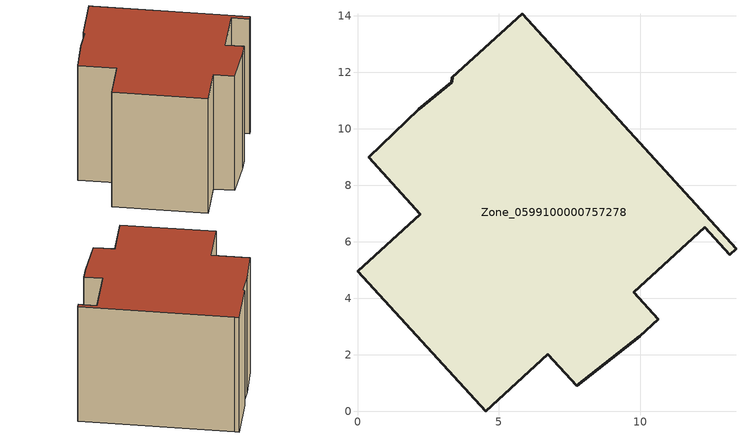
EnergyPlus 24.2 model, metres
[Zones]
Zone_0599100000757278
 floor ground (C_G): 2.22,6.98 0.39,8.99 2.17,10.7 3.33,11.64 3.35,11.82 5.83,14.07 6.03,13.85 13.39,5.75 13.17,5.54 12.28,6.51 9.77,4.22 10.65,3.25 9.99,2.66 7.76,0.9 6.74,2.02 4.53,0 0,4.96 z0
 wall outside (C_F): 0,4.96 4.53,0 6.74,2.02 7.76,0.9 9.99,2.66 10.65,3.25 9.77,4.22 12.28,6.51 13.17,5.54 13.39,5.75 6.03,13.85 5.83,14.07 3.35,11.82 3.33,11.64 2.17,10.7 0.39,8.99 2.22,6.98 0,4.96 z0:9.54
 roof outside (C_R): 0.39,8.99 2.22,6.98 0,4.96 4.53,0 6.74,2.02 7.76,0.9 9.99,2.66 10.65,3.25 9.77,4.22 12.28,6.51 13.17,5.54 13.39,5.75 6.03,13.85 5.83,14.07 3.35,11.82 3.33,11.64 2.17,10.7 z9.54
[BUILDING]
Pand.0599100000757278: North Axis=0; Terrain=City; Loads Convergence Tolerance Value=0.04; Temperature Convergence Tolerance Value=0.4; Solar Distribution=FullExterior; Maximum Number of Warmup Days=25; Minimum Number of Warmup Days=1
[Site:Location]
Rotterdam.The.Hague.AP_ZH_NLD Design_Conditions: Latitude=51.96; Longitude=4.45; Time Zone=1; Elevation=-4.5
[SITE:GROUNDTEMPERATURE:BUILDINGSURFACE]
18, 18, 18, 18, 18, 18, 18, 18, 18, 18, 18, 18
[MATERIAL] Thermal Absorptance=0.9; Solar Absorptance=0.7; Visible Absorptance=0.7
Name | Roughness | Thickness | Conductivity | Density | Specific Heat
G.TC.2006-2014 | MediumSmooth | 0.15 | 0.06 | 540 | 1210
F.TC.2006-2014 | Rough | 0.3 | 0.12 | 1920 | 840
R.TC.2006-2014 | MediumRough | 0.2 | 0.08 | 1500 | 1000
[CONSTRUCTION]
C_G: G.TC.2006-2014
C_F: F.TC.2006-2014
C_R: R.TC.2006-2014
[ZONE]
Zone_0599100000757278: Type=1; Multiplier=1; Ceiling Height=Autocalculate; Volume=Autocalculate; Floor Area=autocalculate; Part of Total Floor Area=Yes
[ZONEINFILTRATION:DESIGNFLOWRATE]
Infil_Zone_0599100000757278: Zone or ZoneList or Space or SpaceList=Zone_0599100000757278; Schedule=AlwaysOn; Design Flow Rate Calculation Method=Flow/Area; Flow Rate per Floor Area=0.0015; Constant Term Coefficient=1; Temperature Term Coefficient=0; Velocity Term Coefficient=0; Velocity Squared Term Coefficient=0
[HVACTEMPLATE:ZONE:IDEALLOADSAIRSYSTEM]
Zone_0599100000757278: Maximum Heating Supply Air Temperature=50; Minimum Cooling Supply Air Temperature=13; Maximum Heating Supply Air Humidity Ratio=0.0156; Minimum Cooling Supply Air Humidity Ratio=0.0077; Heating Limit=NoLimit; Cooling Limit=NoLimit; Dehumidification Control Type=ConstantSensibleHeatRatio; Cooling Sensible Heat Ratio=0.7; Dehumidification Setpoint=60; Humidification Control Type=None; Humidification Setpoint=30; Outdoor Air Method=None; Outdoor Air Flow Rate per Person=0.00944; Outdoor Air Flow Rate per Zone Floor Area=0; Outdoor Air Flow Rate per Zone=0; Demand Controlled Ventilation Type=None; Outdoor Air Economizer Type=NoEconomizer; Heat Recovery Type=None; Sensible Heat Recovery Effectiveness=0.7; Latent Heat Recovery Effectiveness=0.65
[ZONECONTROL:THERMOSTAT]
ThermostatControl_Zone_0599100000757278: Zone or ZoneList=Zone_0599100000757278; Control Type Schedule=DualSetpointControlType; Control 1=Thermostat_Zone_0599100000757278; Temperature Difference Between Cutout And Setpoint=0
[THERMOSTATSETPOINT:DUALSETPOINT]
Thermostat_Zone_0599100000757278: Heating Setpoint Temperature Schedule=HeatingSetpoint_Zone_0599100000757278; Cooling Setpoint Temperature Schedule=CoolingSetpoint_Zone_0599100000757278
[SCHEDULE:COMPACT]
HeatingSetpoint_Zone_0599100000757278: Through: 12/31, For: AllDays, Until: 24:00, 21
CoolingSetpoint_Zone_0599100000757278: Through: 12/31, For: AllDays, Until: 24:00, 24
DualSetpointControlType: Through: 12/31, For: AllDays, Until: 24:00, 4
AlwaysOn: Through: 12/31, For: AllDays, Until: 24:00, 1
